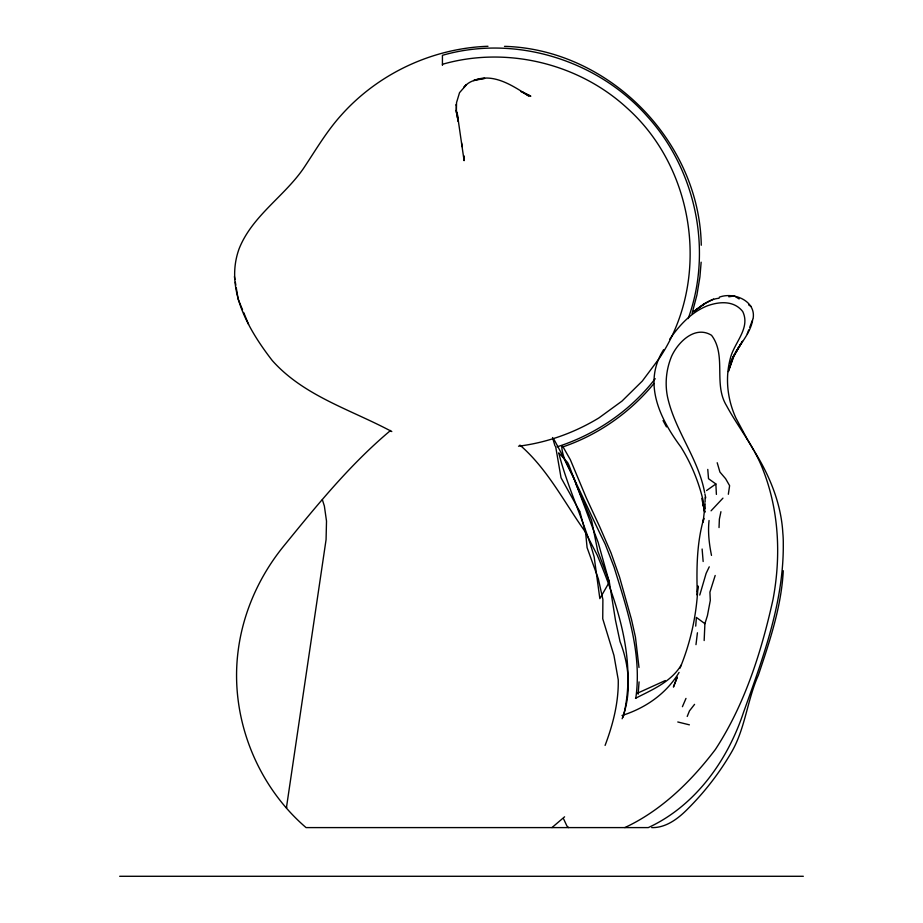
<?xml version="1.0" encoding="UTF-8"?>
<svg xmlns="http://www.w3.org/2000/svg" width="923" height="923" viewBox="0 0 923 923"><rect width="100%" height="100%" fill="white"/><g stroke="black" fill="none" stroke-linecap="round" stroke-linejoin="round"><path stroke-width="1.38" d="M456.308 109.687L456.562 102.511L459.539 92.669L466.53 84.662L463.692 87.593C468.561 81.028 476.926 79.078 484.633 78.397L473.661 80.578C493.24 72.363 512.98 85.862 528.821 96.027L522.487 92.069L530.806 96.177L520.71 91.469M456.308 105.337L456.32 104.311L456.47 112.525L457.785 119.09L457.15 112.721L464.096 160.671L463.715 155.652L463.877 159.033M753.099 318.631C756.283 300.84 733.727 291.668 719.305 297.183M705.103 502.158L705.137 497.347M286.73 807.371L286.407 807.89L326.073 539.667L326.511 521.114L324.365 506.035L322.381 499.77M715.187 575.479L709.925 592.128L710.295 600.469L707.445 615.56L704.907 623.671L704.157 640.55M695.977 644.646L697.43 632.774M752.764 319.323C750.249 336.122 735.296 347.752 730.301 363.812M719.029 527.564L719.375 519.141L720.932 511.7M696.853 594.816L697.95 585.92C696.727 614.199 690.854 641.947 679.986 668.206M638.128 694.223L639.062 681.889M695.723 626.117L696.38 617.418L704.907 623.671M709.06 520.514C707.756 532.167 709.176 543.97 711.495 555.404M701.145 262.19L699.922 276.888L696.934 294.956L692.031 313.555M391.802 431.56C351.109 409.697 303.84 396.048 272.297 360.581C248.31 329.615 224.462 288.737 239.172 248.599C252.21 215.994 283.834 196.772 303.355 168.621C315.481 150.507 326.477 131.493 341.164 115.248C378.107 73.644 432.391 48.227 487.979 46.277M783.269 570.737C781.377 606.78 769.701 641.3 758.325 675.255C747.122 700.372 745.219 729.078 731.108 752.88C719.352 772.955 705.034 791.507 688.639 808.006C678.947 818.02 666.302 828.058 651.661 827.596M703.141 521.76L705.23 503.831M635.785 698.284C642.235 653.334 627.086 609.399 614.06 567.091L605.2 544.143C587.801 508.988 572.318 472.761 553.465 438.494M728.339 494.267L729.608 485.671L725.605 478.702L719.928 472.057L717.206 462.735M703.199 521.887L703.811 518.345C696.9 542.147 696.507 567.16 697.211 591.828M623.198 717.09C637.055 661.918 618.26 605.869 597.262 555.184L585.078 531.544C564.172 502.181 547.489 468.907 519.926 445.105M622.125 718.763C631.62 693.796 629.613 666.175 620.037 641.589L615.491 620.302L609.238 581.409L597.689 550.881L591.597 520.387L576.194 484.587C572.306 471.261 562.038 460.069 561.726 445.774M699.761 595.081L706.13 573.356L709.256 566.826M728.42 371.6L733.485 356.174L742.496 341.245L736.116 351.64L740.304 344.902M688.2 318.573C712.821 250.433 695.965 170.213 647.508 116.633C597.804 60.018 515.115 34.336 442.429 55.311L442.429 65.383M728.812 370.146L733.75 356.566L739.011 347.036M605.096 745.403C612.999 724.497 618.687 702.322 618.248 679.824L613.957 655.434L602.742 618.768L602.892 599.5L598.346 578.836L587.086 547.627L585.713 533.54L579.84 511.527M676.94 677.724L673.421 687.07L677.355 677.101M747.238 333.849L748.749 329.88M749.753 327.25L752.257 320.639M687.22 716.444L689.458 710.906L694.569 704.364M733.485 356.174L730.324 363.766M682.42 706.695L685.985 698.411M663.614 349.69C642.327 382.964 660.118 419.065 680.943 447.067L681.359 447.782C692.954 466.484 700.765 487.344 704.964 508.908M669.706 339.226C679.213 325.519 691.096 312.389 706.891 305.998C719.063 301.498 733.831 300.24 742.715 311.512C750.907 328.507 733.6 343.171 730.22 358.874C725.005 378.499 727.497 399.694 735.931 418.073L747.042 438.771M679.063 672.44C666.221 693.784 645.454 708.114 622.01 715.51M681.301 664.952C671.09 681.982 652.319 689.654 635.474 698.307M655.215 378.707C630.49 410.666 595.635 434.537 557.192 446.813M711.068 510.811L722.951 498.143M653.969 383.495C630.155 412.489 598.242 434.918 562.672 446.963M390.591 430.453C350.44 464.073 317.362 504.754 284.446 545.205C259.478 575.537 242.818 612.618 238.042 651.684C229.827 716.859 256.259 784.827 306.055 827.596L648.281 827.596C695.146 806.01 727.555 760.575 743.453 712.568C762.894 658.249 783.765 602.546 783.281 544.005A105.072 105.072 0 0 0 782.819 532.883C781.158 503.82 769.886 476.303 754.702 451.762M564.588 816.82L551.966 827.596M693.623 311.662L704.826 303.563L693.623 311.662C701.18 305.882 709.233 299.04 719.109 298.256M706.58 490.551L715.867 483.975L708.518 478.714L707.768 469.415M637.043 693.392L665.287 680.551M703.061 304.532L713.56 299.087M624.802 827.596C661.341 810.602 691.327 781.204 715.406 749.43C744.896 704.318 761.417 651.742 773.013 599.5C781.043 556.846 779.174 511.515 763.402 470.799C754.679 447.124 738.319 427.591 726.493 405.612C713.214 383.956 726.816 355.401 711.529 335.28C695.088 325.161 678.197 341.902 671.656 356.14C666.233 369.038 664.722 383.622 667.617 397.351C675.071 430.868 698.353 458.5 704.63 492.49M442.429 64.298C506.092 45.919 578.386 63.191 627.075 108.06C696 169.624 711.01 281.296 659.253 358.401L642.304 381.072L621.952 401.124L598.923 417.911C574.452 432.795 546.958 442.648 518.518 446.201M728.812 296.791L734.362 295.948L739.138 298.948M119.678 876.285L803.322 876.285M504.512 46.358C608.638 49.138 699.611 141.115 701.261 245.253M677.782 721.982L689.389 724.832M748.691 304.936L751.08 306.436M568.603 827.596L566.907 825.993L563.665 819.001M754.056 450.643L747.226 439.106M562.661 446.213L570.333 459.7L586.324 497.924L599.812 526.998L610.968 552.739L619.587 577.198L631.494 619.483L635.451 637.147L638.993 667.491M579.667 511.227L561.046 477.791L555.669 446.64M663.037 420.576L666.475 426.911M242.553 309.828L238.169 299.271L236.288 287.93M243.649 312.459L248.575 324.331M552.531 437.548L554.988 445.947M457.727 119.459L458.2 121.351L457.323 116.679M701.792 498.432L704.699 511.827M704.734 511.93L703.13 504.223L704.699 512.403M704.907 493.84L705.726 497.866M234.407 276.588L234.88 279.427M235.353 282.265L235.815 285.103M462.135 146.688L461.581 142.857M703.153 561.507L702.115 549.023M715.867 483.975L716.398 494.416M609.272 582.171L599.846 598.623L594.17 557.019C584.421 521.645 567.783 488.509 558.715 452.858L567.576 462.469L568.891 465.077L598.092 542.228L609.272 582.171M456.908 114.913L456.262 110.414L456.908 114.913"/></g></svg>
